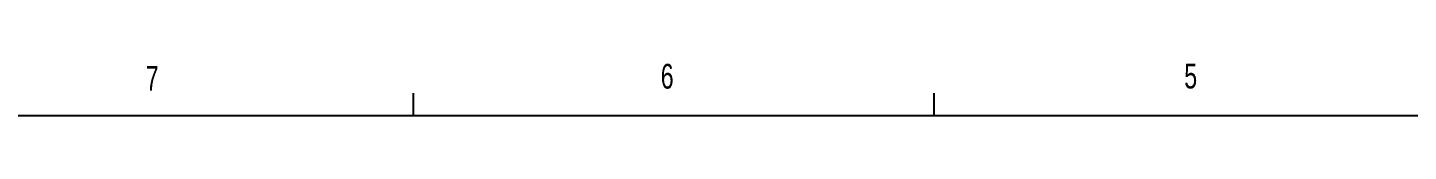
# Model space of a CAD drawing. Extents: x 11 to 421, y 5 to 275.
# Drawn here: x 78.8 to 211.5, y 270.3 to 275.3 of the extents above; entities that cross this region are included whole.
import ezdxf
from ezdxf.enums import TextEntityAlignment as Align

# ---------------------------------------------------------------- set-up
doc = ezdxf.new("R2010")
doc.units = 0
doc.layers.get('0').update_dxf_attribs({"linetype": 'CONTINUOUS'})

msp = doc.modelspace()

# ---------------------------------------------------------------- linework, layer by layer
at = {"color": 7, "linetype": 'CONTINUOUS'}
for p, q in [((115.913, 270.309), (115.913, 272.463)), ((165.919, 270.309), (165.919, 272.463)), ((15.907, 270.309), (415.957, 270.309))]:
    msp.add_line(p, q, dxfattribs=at)

# ---------------------------------------------------------------- texts
at = {"color": 7, "linetype": 'CONTINUOUS', "width": 0.7}
for s, p in [('7', (90.195, 271.978)), ('6', (139.667, 272.184)), ('5', (189.959, 272.197))]:
    msp.add_text(s, height=2.381, dxfattribs=at).set_placement(p, align=Align.BOTTOM_LEFT)

doc.saveas('drawing.dxf')
